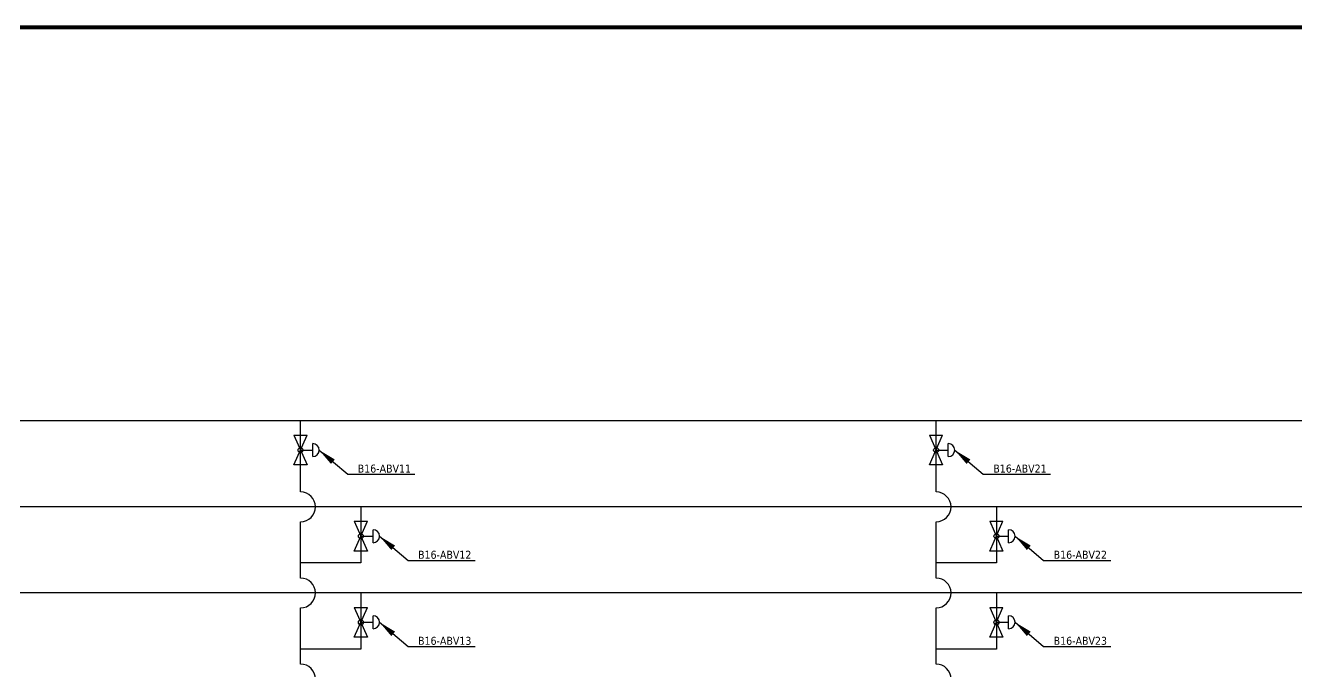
# Model space of a CAD drawing. Header units: millimetres. Extents: x -6314 to 11113, y -129 to 3675.
# Drawn here: x 7194 to 8968, y 2773 to 3675 of the extents above; entities that cross this region are included whole.
import ezdxf

# ---------------------------------------------------------------- set-up
doc = ezdxf.new("R2010")
doc.units = ezdxf.units.MM
doc.layers.add('TITLE TEXT', color=7, linetype='Continuous', lineweight=20)
doc.dimstyles.new('ISO-25', dxfattribs={"dimtxt": 2.5, "dimasz": 2.5, "dimexe": 1.25, "dimexo": 0.625, "dimtad": 1, "dimtxsty": 'Standard', "dimcen": 2.5, "dimadec": 0, "dimazin": 0, "dimtfac": 1, "dimtmove": 0, "dimatfit": 3, "dimfxl": 1, "dimarcsym": 0})

msp = doc.modelspace()

# ---------------------------------------------------------------- linework, layer by layer
for p, q in [((10452.1, 3123.2), (6371, 3123.2)), ((7578.3, 3023.9), (7578.3, 3123.2)), ((8465, 3023.9), (8465, 3123.2)), ((10452.1, 3003.1), (6371, 3003.1)), ((7662.4, 3003.1), (7662.4, 2924.8)), ((8549.2, 3003.1), (8549.2, 2924.8)), ((7578.3, 2903.8), (7578.3, 2982.3)), ((8465, 2903.8), (8465, 2982.3)), ((7662.4, 2924.8), (7578.3, 2924.8)), ((8549.2, 2924.8), (8465, 2924.8)), ((10452.1, 2883), (6371, 2883)), ((7662.4, 2883), (7662.4, 2804.7)), ((8549.2, 2883), (8549.2, 2804.7)), ((7578.3, 2783.7), (7578.3, 2862.2)), ((8465, 2783.7), (8465, 2862.2)), ((7662.4, 2804.7), (7578.3, 2804.7)), ((8549.2, 2804.7), (8465, 2804.7))]:
    msp.add_line(p, q)
at = {"linetype": 'Continuous', "lineweight": -3}
for p, q in [((7569.1, 3061.6), (7587.4, 3103.1)), ((7569.1, 3103.1), (7587.4, 3061.6)), ((7569.1, 3103.1), (7587.4, 3103.1)), ((7595.2, 3073.2), (7595.2, 3091.4)), ((8455.9, 3061.6), (8474.1, 3103.1)), ((8455.9, 3103.1), (8474.1, 3061.6)), ((8455.9, 3103.1), (8474.1, 3103.1)), ((8482, 3073.2), (8482, 3091.4)), ((7578.3, 3082.3), (7595.2, 3082.3)), ((8465, 3082.3), (8482, 3082.3)), ((7587.4, 3061.6), (7569.1, 3061.6)), ((8474.1, 3061.6), (8455.9, 3061.6)), ((7653.3, 2941.4), (7671.6, 2983)), ((7653.3, 2983), (7671.6, 2941.4)), ((7653.3, 2983), (7671.6, 2983)), ((8540.1, 2941.4), (8558.3, 2983)), ((8540.1, 2983), (8558.3, 2941.4)), ((8540.1, 2983), (8558.3, 2983)), ((7662.4, 2962.2), (7679.4, 2962.2)), ((7679.4, 2953.1), (7679.4, 2971.3)), ((8549.2, 2962.2), (8566.2, 2962.2)), ((8566.2, 2953.1), (8566.2, 2971.3)), ((7671.6, 2941.4), (7653.3, 2941.4)), ((8558.3, 2941.4), (8540.1, 2941.4)), ((7653.3, 2821.3), (7671.6, 2862.9)), ((7653.3, 2862.9), (7671.6, 2821.3)), ((7653.3, 2862.9), (7671.6, 2862.9)), ((8540.1, 2821.3), (8558.3, 2862.9)), ((8540.1, 2862.9), (8558.3, 2821.3)), ((8540.1, 2862.9), (8558.3, 2862.9)), ((7662.4, 2842.1), (7679.4, 2842.1)), ((7679.4, 2833), (7679.4, 2851.2)), ((8549.2, 2842.1), (8566.2, 2842.1)), ((8566.2, 2833), (8566.2, 2851.2)), ((7671.6, 2821.3), (7653.3, 2821.3)), ((8558.3, 2821.3), (8540.1, 2821.3))]:
    msp.add_line(p, q, dxfattribs=at)
for centre in [(7578.3, 3082.3), (8465, 3082.3), (7662.4, 2962.2), (8549.2, 2962.2), (7662.4, 2842.1), (8549.2, 2842.1)]:
    msp.add_circle(centre, 3.45)
for centre in [(7595.2, 3082.3), (8482, 3082.3), (7679.4, 2962.2), (8566.2, 2962.2), (7679.4, 2842.1), (8566.2, 2842.1)]:
    msp.add_arc(centre, 9.1, 270, 90, dxfattribs=at)
for centre in [(7578.3, 3003.1), (8465, 3003.1), (7578.3, 2883), (8465, 2883), (7578.3, 2762.9), (8465, 2762.9)]:
    msp.add_arc(centre, 20.8, 270, 90)
at = {"layer": 'TITLE TEXT', "ltscale": 5, "const_width": 5.38}
msp.add_lwpolyline([(11110.4, 3672.2), (11110.4, 53.6), (5994.4, 53.6), (5994.4, 3672.2)], close=True, dxfattribs=at)

# ---------------------------------------------------------------- texts
at = {"char_height": 11.166, "width": 777.184, "attachment_point": 3}
for s, insert in [('{\\fTahoma|b0|i0|c0|p34;B16-ABV11}', (7732.4, 3062.1)), ('{\\fTahoma|b0|i0|c0|p34;B16-ABV21}', (8619.2, 3062.1)), ('{\\fTahoma|b0|i0|c0|p34;B16-ABV12}', (7816.6, 2941.9)), ('{\\fTahoma|b0|i0|c0|p34;B16-ABV22}', (8703.4, 2941.9)), ('{\\fTahoma|b0|i0|c0|p34;B16-ABV13}', (7816.6, 2821.8)), ('{\\fTahoma|b0|i0|c0|p34;B16-ABV23}', (8703.4, 2821.8))]:
    msp.add_mtext(s, dxfattribs=dict(at, insert=insert))

# ---------------------------------------------------------------- leaders
at = {"linetype": 'Continuous', "lineweight": -3}
for points in [[(7604.3, 3082.3), (7644.1, 3048.6), (7737.8, 3048.6)], [(8491.1, 3082.3), (8530.8, 3048.6), (8624.5, 3048.6)], [(7688.5, 2962.2), (7728.3, 2928.4), (7822, 2928.4)], [(8575.3, 2962.2), (8615, 2928.4), (8708.7, 2928.4)], [(7688.5, 2842.1), (7728.3, 2808.3), (7822, 2808.3)], [(8575.3, 2842.1), (8615, 2808.3), (8708.7, 2808.3)]]:
    msp.add_leader(points, dimstyle='ISO-25', override={"dimscale": 10, "dimtad": 0}, dxfattribs=at)

doc.saveas('drawing.dxf')
